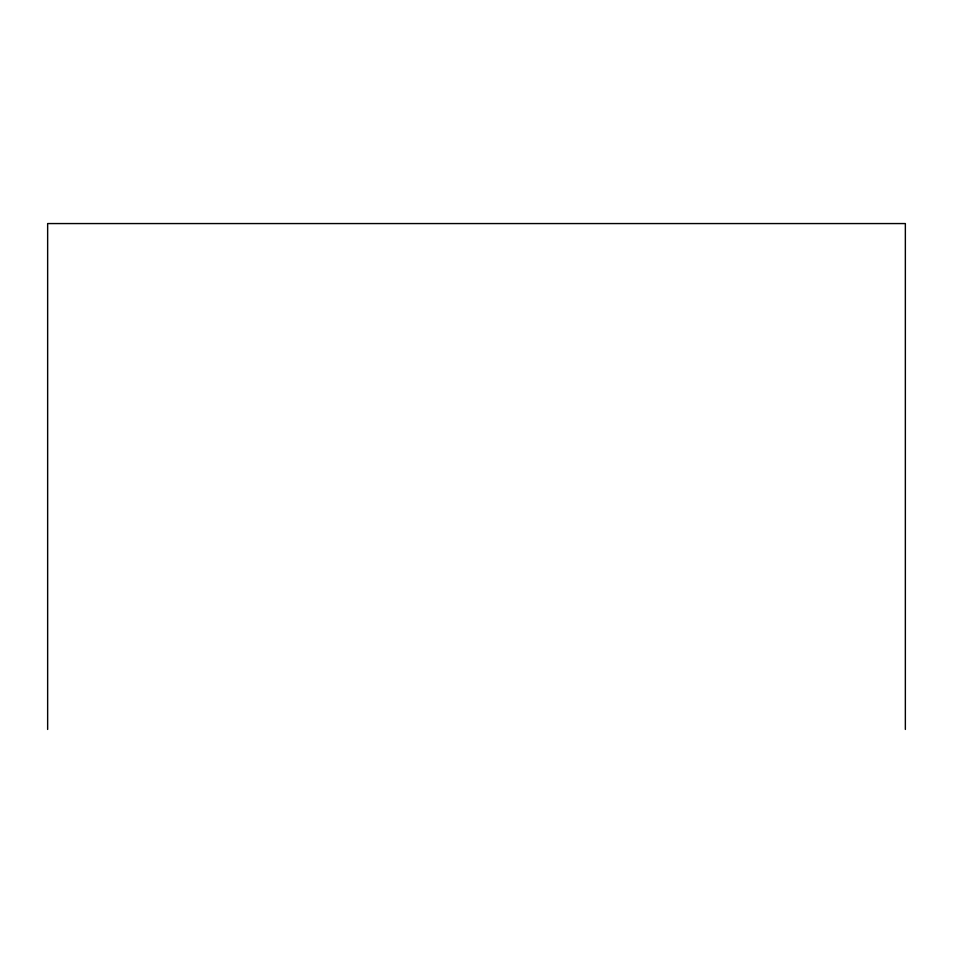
<?xml version="1.0" encoding="UTF-8"?>
<svg xmlns="http://www.w3.org/2000/svg" width="953" height="953" viewBox="0 0 953 953"><rect width="100%" height="100%" fill="white"/><g stroke="black" fill="none" stroke-linecap="round" stroke-linejoin="round"><path stroke-width="1.43" d="M905.35 729.438L905.35 223.562L47.65 223.562L47.65 729.438"/></g></svg>
